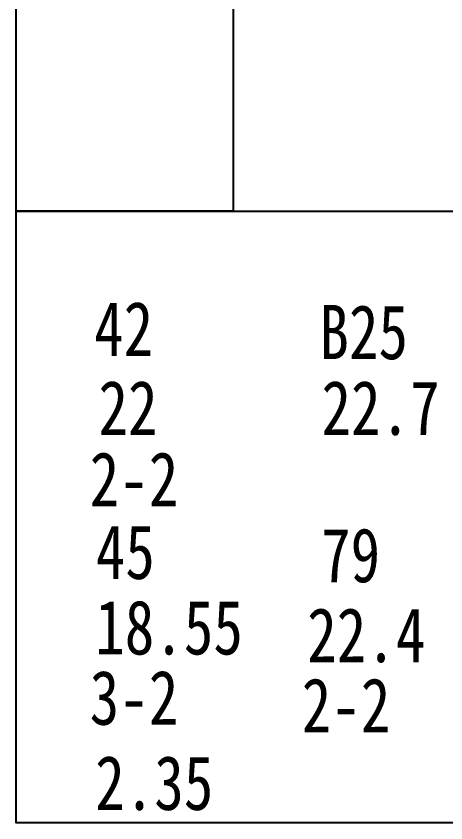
# Model space of a CAD drawing. Extents: x 393367 to 3005760, y 4998 to 826018.
# Drawn here: x 2190424 to 2210215, y 489788 to 526936 of the extents above; entities that cross this region are included whole.
import ezdxf

# ---------------------------------------------------------------- set-up
doc = ezdxf.new("R2010")
doc.units = 0
doc.header["$LTSCALE"] = 1000
for name, color, linetype in [('DIM', 3, 'CONTINUOUS'), ('PUB_TEXT', 7, 'CONTINUOUS'), ('S-砼墙填充', 251, 'CONTINUOUS')]:
    doc.layers.add(name, color=color, linetype=linetype)
doc.styles.add('-黑体', font='simhei.ttf', dxfattribs={"width": 0.8})

msp = doc.modelspace()

# ---------------------------------------------------------------- linework, layer by layer
at = {"layer": 'DIM', "color": 5, "linetype": 'ByBlock'}
msp.add_lwpolyline([(2190423.83801, 527962.12225), (2200423.83801, 527962.12225), (2200423.83801, 517962.12225), (2190423.83801, 517962.12225)], close=True, dxfattribs=at)
at = {"layer": 'S-砼墙填充', "color": 0}
msp.add_lwpolyline([(2190423.83801, 517962.12225), (2243768.52396, 517962.12225), (2243768.52396, 489787.75614), (2190423.83801, 489787.75614)], close=True, dxfattribs=at)

# ---------------------------------------------------------------- texts
at = {"layer": 'PUB_TEXT', "color": 3, "style": '-黑体', "width": 0.8}
for s, p in [('42', (2194014.99956, 511290.73081)), ('B25', (2204389.42406, 511140.49969)), ('45', (2194092.05929, 501017.58798)), ('79', (2204466.48379, 500867.35687))]:
    msp.add_text(s, height=2500, dxfattribs=at).set_placement(p)
at = {"layer": 'PUB_TEXT', "color": 6, "style": '-黑体', "width": 0.8}
for s, p in [('22', (2194217.36023, 507651.18937)), ('22.7', (2204487.23755, 507651.18937)), ('2-2', (2193812.62969, 504365.49274)), ('18.55', (2194065.58512, 497541.35373)), ('22.4', (2203829.55618, 497187.51081)), ('3-2', (2193812.62969, 494306.20663)), ('2-2', (2203576.60075, 493952.36371))]:
    msp.add_text(s, height=2500, dxfattribs=at).set_placement(p)
at = {"layer": 'PUB_TEXT', "color": 1, "style": '-黑体', "width": 0.8}
msp.add_text('2.35', height=2500, dxfattribs=at).set_placement((2194065.58512, 490381.36819))

doc.saveas('drawing.dxf')
